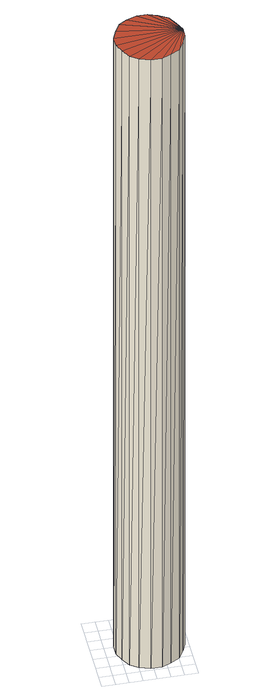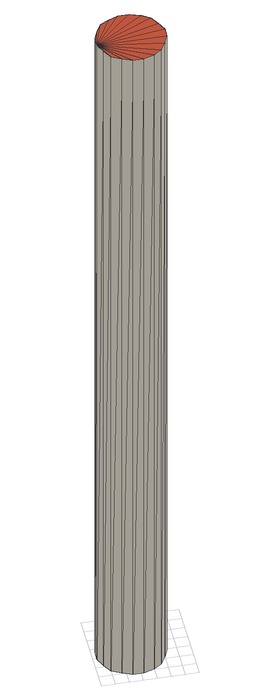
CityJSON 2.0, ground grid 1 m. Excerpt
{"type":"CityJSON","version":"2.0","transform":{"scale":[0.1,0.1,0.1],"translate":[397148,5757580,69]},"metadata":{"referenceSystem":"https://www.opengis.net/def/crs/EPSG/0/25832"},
"CityObjects":{
"building1":{"type":"Building","attributes":{"Geometrietyp2DReferenz":"1000","Gemeindeschluessel":"05515000","function":"51002_1251","roofType":"9999","measuredHeight":55.78},"geometry":[{"type":"Solid","lod":"2","boundaries":[[[[0,1,2]],[[1,3,2]],[[4,5,0]],[[5,1,0]],[[6,7,4]],[[7,5,4]],[[8,9,6]],[[9,7,6]],[[10,11,8]],[[11,9,8]],[[12,13,10]],[[13,11,10]],[[14,15,12]],[[15,13,12]],[[16,17,14]],[[17,15,14]],[[18,19,16]],[[19,17,16]],[[20,21,18]],[[21,19,18]],[[22,23,20]],[[23,21,20]],[[24,25,22]],[[25,23,22]],[[26,27,24]],[[27,25,24]],[[28,29,26]],[[29,27,26]],[[30,31,28]],[[31,29,28]],[[32,33,30]],[[33,31,30]],[[34,35,32]],[[35,33,32]],[[36,37,34]],[[37,35,34]],[[38,39,36]],[[39,37,36]],[[2,3,38]],[[3,39,38]],[[3,1,39]],[[1,5,39]],[[5,7,39]],[[7,9,39]],[[9,11,39]],[[11,13,39]],[[13,15,39]],[[15,17,39]],[[17,19,39]],[[19,21,39]],[[21,23,39]],[[23,25,39]],[[25,27,39]],[[27,29,39]],[[29,31,39]],[[31,33,39]],[[33,35,39]],[[35,37,39]],[[0,2,4]],[[2,38,4]],[[38,36,4]],[[36,34,4]],[[34,32,4]],[[32,30,4]],[[30,28,4]],[[28,26,4]],[[26,24,4]],[[24,22,4]],[[22,20,4]],[[20,18,4]],[[18,16,4]],[[16,14,4]],[[14,12,4]],[[12,10,4]],[[10,8,4]],[[8,6,4]]]],"semantics":{"surfaces":[{"type":"WallSurface"},{"type":"GroundSurface"},{"type":"RoofSurface"}],"values":[[0,0,0,0,0,0,0,0,0,0,0,0,0,0,0,0,0,0,0,0,0,0,0,0,0,0,0,0,0,0,0,0,0,0,0,0,0,0,0,0,1,1,1,1,1,1,1,1,1,1,1,1,1,1,1,1,1,1,2,2,2,2,2,2,2,2,2,2,2,2,2,2,2,2,2,2]]}}]}
},
"vertices":[
[54,38,563],[54,38,5],[50,45,563],[50,45,5],[57,31,563],[57,31,5],[57,23,563],[57,23,5],[54,16,563],[54,16,5],[50,9,563],[50,9,5],[43,5,563],[43,5,5],[36,2,563],[36,2,5],[28,2,563],[28,2,5],[20,5,563],[20,5,5],[14,9,563],[14,9,5],[10,16,563],[10,16,5],[7,23,563],[7,23,5],[7,31,563],[7,31,5],[10,38,563],[10,38,5],[14,45,563],[14,45,5],[20,49,563],[20,49,5],[28,52,563],[28,52,5],[36,52,563],[36,52,5],[43,49,563],[43,49,5]
]}
